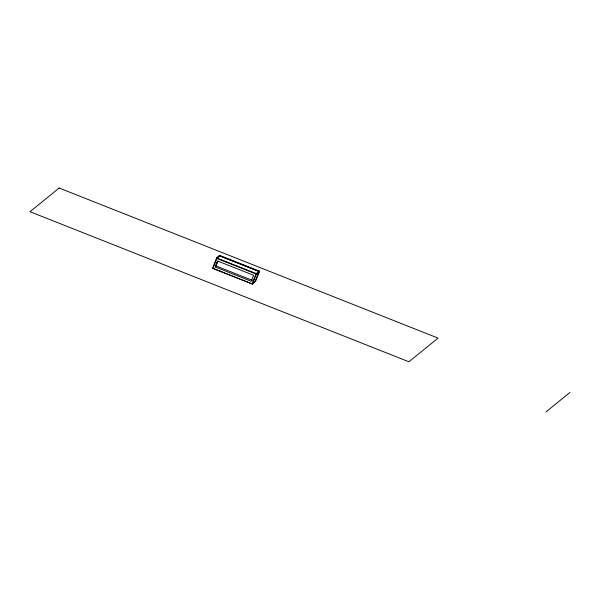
<?xml version="1.0" encoding="UTF-8"?>
<svg xmlns="http://www.w3.org/2000/svg" width="600" height="600" viewBox="0 0 600 600"><rect width="100%" height="100%" fill="white"/><g stroke="black" fill="none" stroke-linecap="round" stroke-linejoin="round"><path stroke-width="0.9" d="M216.623 257.888L212.558 268.252L252.442 284.048L255.51 281.558L259.575 271.192L219.69 255.397L216.623 257.888L256.507 273.69L259.575 271.192M217.252 261.608L215.625 265.755L252.48 280.388M219.532 255.795L259.418 271.59L256.35 274.087L216.465 258.285L219.69 255.397M215.333 267.045L217.71 261.045L253.605 275.265L251.228 281.265L215.362 267.022M215.993 265.942L217.95 260.955M252.075 283.868L255.983 273.9L258.99 271.462L219.9 255.975L216.892 258.42L212.985 268.38L252.075 283.868L255.083 281.423L258.99 271.462M252.442 284.048L256.507 273.69M545.895 411.982L570 392.408M59.16 188.017L30 211.695L408.915 361.785L438.067 338.108L59.16 188.017"/></g></svg>
